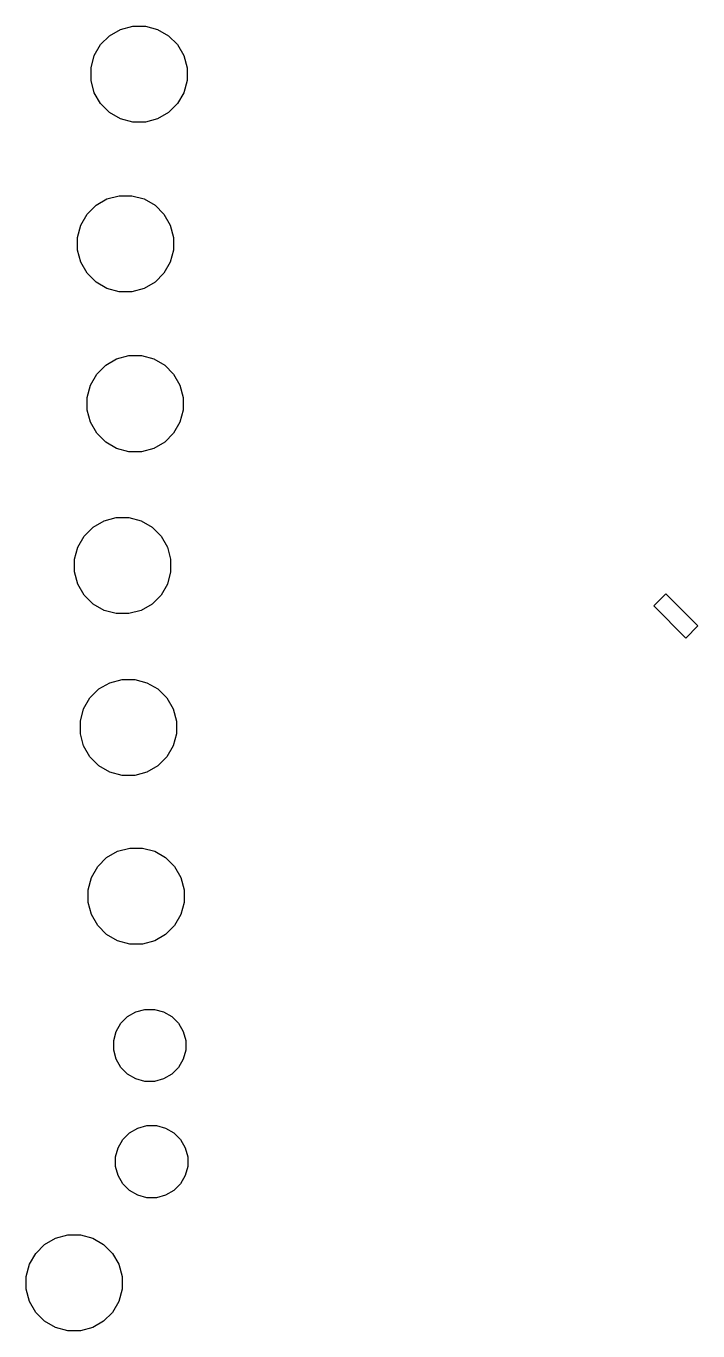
# Model space of a CAD drawing. Extents: x -26 to 30.3, y -6.7 to 48.3.
# Drawn here: x 23.37 to 30.3, y 6.73 to 20.19 of the extents above; entities that cross this region are included whole.
import ezdxf

# ---------------------------------------------------------------- set-up
doc = ezdxf.new("R2010")
doc.units = 0
doc.layers.add('BLACK', color=7, linetype='CONTINUOUS')

msp = doc.modelspace()

# ---------------------------------------------------------------- linework, layer by layer
at = {"layer": 'BLACK', "linetype": 'CONTINUOUS'}
for p, q in [((24.137655, 19.995883), (24.229951, 20.088179)), ((24.229951, 20.088179), (24.34299, 20.153442)), ((24.34299, 20.153442), (24.469069, 20.187224)), ((24.469069, 20.187224), (24.599595, 20.187224)), ((24.599595, 20.187224), (24.725674, 20.153442)), ((24.725674, 20.153442), (24.838713, 20.088179)), ((24.838713, 20.088179), (24.931009, 19.995883)), ((24.072392, 19.882844), (24.137655, 19.995883)), ((24.931009, 19.995883), (24.996272, 19.882844)), ((24.03861, 19.756765), (24.072392, 19.882844)), ((24.996272, 19.882844), (25.030054, 19.756765)), ((24.03861, 19.626239), (24.03861, 19.756765)), ((25.030054, 19.756765), (25.030054, 19.626239)), ((24.072392, 19.50016), (24.03861, 19.626239)), ((25.030054, 19.626239), (24.996272, 19.50016)), ((24.137655, 19.387121), (24.072392, 19.50016)), ((24.229951, 19.294825), (24.137655, 19.387121)), ((24.931009, 19.387121), (24.838713, 19.294825)), ((24.996272, 19.50016), (24.931009, 19.387121)), ((24.34299, 19.229562), (24.229951, 19.294825)), ((24.838713, 19.294825), (24.725674, 19.229562)), ((24.469069, 19.19578), (24.34299, 19.229562)), ((24.599595, 19.19578), (24.469069, 19.19578)), ((24.725674, 19.229562), (24.599595, 19.19578)), ((23.997655, 18.245883), (24.089951, 18.338179)), ((24.089951, 18.338179), (24.20299, 18.403442)), ((24.20299, 18.403442), (24.329069, 18.437224)), ((24.329069, 18.437224), (24.459595, 18.437224)), ((24.459595, 18.437224), (24.585674, 18.403442)), ((24.585674, 18.403442), (24.698713, 18.338179)), ((24.698713, 18.338179), (24.791009, 18.245883)), ((23.932392, 18.132844), (23.997655, 18.245883)), ((24.791009, 18.245883), (24.856272, 18.132844)), ((23.89861, 18.006765), (23.932392, 18.132844)), ((24.856272, 18.132844), (24.890054, 18.006765)), ((23.89861, 17.876239), (23.89861, 18.006765)), ((24.890054, 18.006765), (24.890054, 17.876239)), ((23.932392, 17.75016), (23.89861, 17.876239)), ((24.890054, 17.876239), (24.856272, 17.75016)), ((23.997655, 17.637121), (23.932392, 17.75016)), ((24.089951, 17.544825), (23.997655, 17.637121)), ((24.791009, 17.637121), (24.698713, 17.544825)), ((24.856272, 17.75016), (24.791009, 17.637121)), ((24.20299, 17.479562), (24.089951, 17.544825)), ((24.698713, 17.544825), (24.585674, 17.479562)), ((24.329069, 17.44578), (24.20299, 17.479562)), ((24.459595, 17.44578), (24.329069, 17.44578)), ((24.585674, 17.479562), (24.459595, 17.44578)), ((24.189951, 16.688179), (24.30299, 16.753442)), ((24.30299, 16.753442), (24.429069, 16.787224)), ((24.429069, 16.787224), (24.559595, 16.787224)), ((24.559595, 16.787224), (24.685674, 16.753442)), ((24.685674, 16.753442), (24.798713, 16.688179)), ((24.032392, 16.482844), (24.097655, 16.595883)), ((24.097655, 16.595883), (24.189951, 16.688179)), ((24.798713, 16.688179), (24.891009, 16.595883)), ((24.891009, 16.595883), (24.956272, 16.482844)), ((23.99861, 16.356765), (24.032392, 16.482844)), ((24.956272, 16.482844), (24.990054, 16.356765)), ((23.99861, 16.226239), (23.99861, 16.356765)), ((24.990054, 16.356765), (24.990054, 16.226239)), ((24.032392, 16.10016), (23.99861, 16.226239)), ((24.990054, 16.226239), (24.956272, 16.10016)), ((24.097655, 15.987121), (24.032392, 16.10016)), ((24.956272, 16.10016), (24.891009, 15.987121)), ((24.189951, 15.894825), (24.097655, 15.987121)), ((24.30299, 15.829562), (24.189951, 15.894825)), ((24.798713, 15.894825), (24.685674, 15.829562)), ((24.891009, 15.987121), (24.798713, 15.894825)), ((24.429069, 15.79578), (24.30299, 15.829562)), ((24.559595, 15.79578), (24.429069, 15.79578)), ((24.685674, 15.829562), (24.559595, 15.79578)), ((24.059951, 15.018179), (24.17299, 15.083442)), ((24.17299, 15.083442), (24.299069, 15.117224)), ((24.299069, 15.117224), (24.429595, 15.117224)), ((24.429595, 15.117224), (24.555674, 15.083442)), ((24.555674, 15.083442), (24.668713, 15.018179)), ((23.967655, 14.925883), (24.059951, 15.018179)), ((24.668713, 15.018179), (24.761009, 14.925883)), ((23.86861, 14.686765), (23.902392, 14.812844)), ((23.902392, 14.812844), (23.967655, 14.925883)), ((24.761009, 14.925883), (24.826272, 14.812844)), ((24.826272, 14.812844), (24.860054, 14.686765)), ((23.86861, 14.556239), (23.86861, 14.686765)), ((24.860054, 14.686765), (24.860054, 14.556239)), ((23.902392, 14.43016), (23.86861, 14.556239)), ((24.860054, 14.556239), (24.826272, 14.43016)), ((23.967655, 14.317121), (23.902392, 14.43016)), ((24.826272, 14.43016), (24.761009, 14.317121)), ((24.059951, 14.224825), (23.967655, 14.317121)), ((24.761009, 14.317121), (24.668713, 14.224825)), ((29.844376, 14.205877), (29.968724, 14.330225)), ((29.968724, 14.330225), (30.300423, 13.998526)), ((24.17299, 14.159562), (24.059951, 14.224825)), ((24.299069, 14.12578), (24.17299, 14.159562)), ((24.555674, 14.159562), (24.429595, 14.12578)), ((24.668713, 14.224825), (24.555674, 14.159562)), ((30.176075, 13.874178), (29.844376, 14.205877)), ((24.429595, 14.12578), (24.299069, 14.12578)), ((30.300423, 13.998526), (30.176075, 13.874178)), ((24.027655, 13.255883), (24.119951, 13.348179)), ((24.119951, 13.348179), (24.23299, 13.413442)), ((24.23299, 13.413442), (24.359069, 13.447224)), ((24.359069, 13.447224), (24.489595, 13.447224)), ((24.489595, 13.447224), (24.615674, 13.413442)), ((24.615674, 13.413442), (24.728713, 13.348179)), ((24.728713, 13.348179), (24.821009, 13.255883)), ((23.962392, 13.142844), (24.027655, 13.255883)), ((24.821009, 13.255883), (24.886272, 13.142844)), ((23.92861, 13.016765), (23.962392, 13.142844)), ((24.886272, 13.142844), (24.920054, 13.016765)), ((23.92861, 12.886239), (23.92861, 13.016765)), ((24.920054, 13.016765), (24.920054, 12.886239)), ((23.962392, 12.76016), (23.92861, 12.886239)), ((24.920054, 12.886239), (24.886272, 12.76016)), ((24.027655, 12.647121), (23.962392, 12.76016)), ((24.886272, 12.76016), (24.821009, 12.647121)), ((24.119951, 12.554825), (24.027655, 12.647121)), ((24.23299, 12.489562), (24.119951, 12.554825)), ((24.728713, 12.554825), (24.615674, 12.489562)), ((24.821009, 12.647121), (24.728713, 12.554825)), ((24.359069, 12.45578), (24.23299, 12.489562)), ((24.489595, 12.45578), (24.359069, 12.45578)), ((24.615674, 12.489562), (24.489595, 12.45578)), ((24.107655, 11.515883), (24.199951, 11.608179)), ((24.199951, 11.608179), (24.31299, 11.673442)), ((24.31299, 11.673442), (24.439069, 11.707224)), ((24.439069, 11.707224), (24.569595, 11.707224)), ((24.569595, 11.707224), (24.695674, 11.673442)), ((24.695674, 11.673442), (24.808713, 11.608179)), ((24.808713, 11.608179), (24.901009, 11.515883)), ((24.042392, 11.402844), (24.107655, 11.515883)), ((24.901009, 11.515883), (24.966272, 11.402844)), ((24.00861, 11.276765), (24.042392, 11.402844)), ((24.966272, 11.402844), (25.000054, 11.276765)), ((24.00861, 11.146239), (24.00861, 11.276765)), ((25.000054, 11.276765), (25.000054, 11.146239)), ((24.042392, 11.02016), (24.00861, 11.146239)), ((25.000054, 11.146239), (24.966272, 11.02016)), ((24.107655, 10.907121), (24.042392, 11.02016)), ((24.199951, 10.814825), (24.107655, 10.907121)), ((24.901009, 10.907121), (24.808713, 10.814825)), ((24.966272, 11.02016), (24.901009, 10.907121)), ((24.31299, 10.749562), (24.199951, 10.814825)), ((24.808713, 10.814825), (24.695674, 10.749562)), ((24.439069, 10.71578), (24.31299, 10.749562)), ((24.569595, 10.71578), (24.439069, 10.71578)), ((24.695674, 10.749562), (24.569595, 10.71578)), ((24.346824, 9.899788), (24.416046, 9.96901)), ((24.416046, 9.96901), (24.500826, 10.017957)), ((24.500826, 10.017957), (24.595385, 10.043294)), ((24.595385, 10.043294), (24.693279, 10.043294)), ((24.693279, 10.043294), (24.787838, 10.017957)), ((24.787838, 10.017957), (24.872618, 9.96901)), ((24.872618, 9.96901), (24.94184, 9.899788)), ((24.297877, 9.815008), (24.346824, 9.899788)), ((24.94184, 9.899788), (24.990787, 9.815008)), ((24.27254, 9.720449), (24.297877, 9.815008)), ((24.27254, 9.622555), (24.27254, 9.720449)), ((24.990787, 9.815008), (25.016124, 9.720449)), ((25.016124, 9.720449), (25.016124, 9.622555)), ((24.297877, 9.527996), (24.27254, 9.622555)), ((25.016124, 9.622555), (24.990787, 9.527996)), ((24.346824, 9.443216), (24.297877, 9.527996)), ((24.416046, 9.373994), (24.346824, 9.443216)), ((24.94184, 9.443216), (24.872618, 9.373994)), ((24.990787, 9.527996), (24.94184, 9.443216)), ((24.500826, 9.325047), (24.416046, 9.373994)), ((24.595385, 9.29971), (24.500826, 9.325047)), ((24.693279, 9.29971), (24.595385, 9.29971)), ((24.787838, 9.325047), (24.693279, 9.29971)), ((24.872618, 9.373994), (24.787838, 9.325047)), ((24.366824, 8.699788), (24.436046, 8.76901)), ((24.436046, 8.76901), (24.520826, 8.817957)), ((24.520826, 8.817957), (24.615385, 8.843294)), ((24.615385, 8.843294), (24.713279, 8.843294)), ((24.713279, 8.843294), (24.807838, 8.817957)), ((24.807838, 8.817957), (24.892618, 8.76901)), ((24.892618, 8.76901), (24.96184, 8.699788)), ((24.317877, 8.615008), (24.366824, 8.699788)), ((24.96184, 8.699788), (25.010787, 8.615008)), ((24.29254, 8.520449), (24.317877, 8.615008)), ((24.29254, 8.422555), (24.29254, 8.520449)), ((25.010787, 8.615008), (25.036124, 8.520449)), ((25.036124, 8.520449), (25.036124, 8.422555)), ((24.317877, 8.327996), (24.29254, 8.422555)), ((25.036124, 8.422555), (25.010787, 8.327996)), ((24.366824, 8.243216), (24.317877, 8.327996)), ((24.436046, 8.173994), (24.366824, 8.243216)), ((24.96184, 8.243216), (24.892618, 8.173994)), ((25.010787, 8.327996), (24.96184, 8.243216)), ((24.520826, 8.125047), (24.436046, 8.173994)), ((24.615385, 8.09971), (24.520826, 8.125047)), ((24.713279, 8.09971), (24.615385, 8.09971)), ((24.807838, 8.125047), (24.713279, 8.09971)), ((24.892618, 8.173994), (24.807838, 8.125047)), ((23.559951, 7.618179), (23.67299, 7.683442)), ((23.67299, 7.683442), (23.799069, 7.717224)), ((23.799069, 7.717224), (23.929595, 7.717224)), ((23.929595, 7.717224), (24.055674, 7.683442)), ((24.055674, 7.683442), (24.168713, 7.618179)), ((23.467655, 7.525883), (23.559951, 7.618179)), ((24.168713, 7.618179), (24.261009, 7.525883)), ((23.36861, 7.286765), (23.402392, 7.412844)), ((23.402392, 7.412844), (23.467655, 7.525883)), ((24.261009, 7.525883), (24.326272, 7.412844)), ((24.326272, 7.412844), (24.360054, 7.286765)), ((23.36861, 7.156239), (23.36861, 7.286765)), ((24.360054, 7.286765), (24.360054, 7.156239)), ((23.402392, 7.03016), (23.36861, 7.156239)), ((24.360054, 7.156239), (24.326272, 7.03016)), ((23.467655, 6.917121), (23.402392, 7.03016)), ((24.326272, 7.03016), (24.261009, 6.917121)), ((23.559951, 6.824825), (23.467655, 6.917121)), ((24.261009, 6.917121), (24.168713, 6.824825)), ((23.67299, 6.759562), (23.559951, 6.824825)), ((23.799069, 6.72578), (23.67299, 6.759562)), ((24.055674, 6.759562), (23.929595, 6.72578)), ((24.168713, 6.824825), (24.055674, 6.759562)), ((23.929595, 6.72578), (23.799069, 6.72578))]:
    msp.add_line(p, q, dxfattribs=at)

doc.saveas('drawing.dxf')
